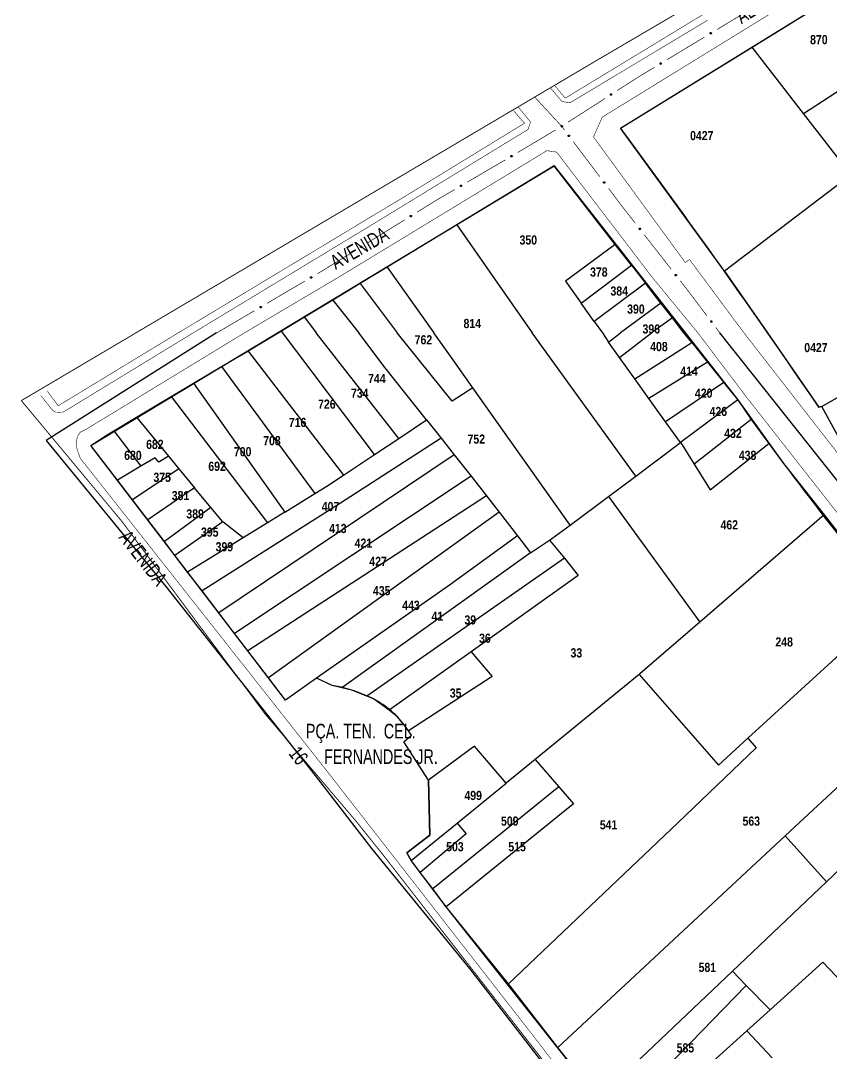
# Model space of a CAD drawing. Extents: x 200120 to 201962, y 4837541 to 4839252.
# Drawn here: x 200120.2 to 200341.8, y 4838548.8 to 4838831.1 of the extents above; entities that cross this region are included whole.
import ezdxf
from ezdxf.enums import TextEntityAlignment as Align

# ---------------------------------------------------------------- set-up
doc = ezdxf.new("R2010")
doc.units = 0
doc.header["$LTSCALE"] = 3
doc.header["$MEASUREMENT"] = 0
for name, color, linetype in [('CD-MALHA-LOTES', 40, 'CONTINUOUS'), ('HD-CANAIS', 7, 'CONTINUOUS'), ('LM-LIM-SETOR-FISCAL', 7, 'CONTINUOUS'), ('RU-QUADRAS', 210, 'CONTINUOUS'), ('RU-TXT-PRACA-JD', 7, 'CONTINUOUS'), ('SV-EIXO-RUA-PAV', 20, 'CONTINUOUS'), ('SV-PONTE-BUEIRO', 7, 'CONTINUOUS'), ('SV-RUA-PAVIM-S-GUIA-C-GUIA', 7, 'CONTINUOUS'), ('SV-TXT-RUA-PAV-S-GUIA-C-GUIA', 7, 'CONTINUOUS'), ('SV-VIAS-EM-CONSTR', 7, 'CONTINUOUS'), ('Th_NmrPort', 1, 'CONTINUOUS')]:
    doc.layers.add(name, color=color, linetype=linetype)
doc.styles.add('3588-11-2D_TXT$0$ARIAL', font='ARIAL.TTF')
doc.styles.add('ARIAL', font='ARIAL.TTF')
doc.styles.get("Standard").update_dxf_attribs({"font": 'swisscbo.ttf'})
doc.linetypes.add('Limite', pattern='A,20,-3,[130,ltypeshp.shx,S=6.35,R=0,X=0,Y=0],-3,20', length=46)

msp = doc.modelspace()

# ---------------------------------------------------------------- linework, layer by layer
at = {"layer": 'CD-MALHA-LOTES'}
for p, q in [((200320.11, 4838823.9), (200343.08, 4838838.1)), ((200284.19, 4838801.78), (200320.11, 4838823.9)), ((200334.22, 4838805.73), (200320.11, 4838823.9)), ((200334.22, 4838805.73), (200356.26, 4838820.15)), ((200347.19, 4838789.02), (200334.22, 4838805.73)), ((200312.56, 4838762.62), (200284.19, 4838801.78)), ((200266.05, 4838791.49), (200239.45, 4838775.33)), ((200282.74, 4838769.98), (200266.05, 4838791.49)), ((200347.19, 4838789.02), (200312.56, 4838762.62)), ((200239.45, 4838775.33), (200220.38, 4838763.74)), ((200239.45, 4838775.33), (200259.98, 4838745.75)), ((200282.74, 4838769.98), (200269.11, 4838759.93)), ((200287.17, 4838764.28), (200282.74, 4838769.98)), ((200220.38, 4838763.74), (200213, 4838759.26)), ((200220.38, 4838763.74), (200233.15, 4838745.75)), ((200273.42, 4838753.88), (200287.17, 4838764.28)), ((200287.17, 4838764.28), (200290.96, 4838759.4)), ((200312.56, 4838762.62), (200324.33, 4838745.75)), ((200213, 4838759.26), (200205.57, 4838754.74)), ((200213, 4838759.26), (200223.16, 4838745.75)), ((200269.11, 4838759.93), (200273.42, 4838753.88)), ((200290.96, 4838759.4), (200277, 4838748.85)), ((200295.23, 4838753.89), (200290.96, 4838759.4)), ((200205.57, 4838754.74), (200197.84, 4838750.05)), ((200205.57, 4838754.74), (200212.69, 4838745.75)), ((200277, 4838748.85), (200273.42, 4838753.88)), ((200295.23, 4838753.89), (200284.17, 4838745.75)), ((200298.33, 4838749.89), (200295.23, 4838753.89)), ((200197.84, 4838750.05), (200191.55, 4838746.23)), ((200197.84, 4838750.05), (200200.94, 4838745.76)), ((200277, 4838748.85), (200279.21, 4838745.75)), ((200298.33, 4838749.89), (200292.64, 4838745.75)), ((200301.21, 4838746.19), (200298.33, 4838749.89))]:
    msp.add_line(p, q, dxfattribs=at)
at = {"layer": 'CD-MALHA-LOTES', "linetype": 'Continuous'}
for p, q in [((200191.55, 4838746.23), (200182.36, 4838740.82)), ((200216.91, 4838712.49), (200191.55, 4838746.23)), ((200223.57, 4838716.92), (200200.94, 4838745.76)), ((200219.83, 4838736.25), (200212.69, 4838745.75)), ((200238.19, 4838727.09), (200223.16, 4838745.75)), ((200237.67, 4838739.42), (200233.15, 4838745.75)), ((200288.34, 4838706.64), (200259.98, 4838745.75)), ((200279.21, 4838745.75), (200280.88, 4838743.24)), ((200280.88, 4838743.24), (200284.17, 4838745.75)), ((200283.86, 4838739.09), (200292.64, 4838745.75)), ((200303.64, 4838743.14), (200301.21, 4838746.19)), ((200324.33, 4838745.75), (200338.34, 4838725.48)), ((200283.86, 4838739.09), (200280.88, 4838743.24)), ((200288.09, 4838733.2), (200303.64, 4838743.14)), ((200303.64, 4838743.14), (200307.95, 4838737.75)), ((200339.15, 4838725.64), (200369.33, 4838743.05)), ((200175.12, 4838736.6), (200182.36, 4838740.82)), ((200182.36, 4838740.82), (200208.47, 4838706.88)), ((200243.82, 4838730.74), (200237.67, 4838739.42)), ((200288.09, 4838733.2), (200283.86, 4838739.09)), ((200307.95, 4838737.75), (200291.95, 4838727.82)), ((200307.95, 4838737.75), (200312.38, 4838732.21)), ((200167.47, 4838732.02), (200175.12, 4838736.6)), ((200175.12, 4838736.6), (200200.66, 4838701.84)), ((200231.15, 4838721.96), (200219.83, 4838736.25)), ((200161.36, 4838728.37), (200167.47, 4838732.02)), ((200167.47, 4838732.02), (200192.39, 4838696.75)), ((200291.95, 4838727.82), (200288.09, 4838733.2)), ((200312.38, 4838732.21), (200296.5, 4838721.46)), ((200312.38, 4838732.21), (200312.87, 4838731.6)), ((200312.87, 4838731.6), (200316.24, 4838727.45)), ((200151.89, 4838722.71), (200161.36, 4838728.37)), ((200161.36, 4838728.37), (200187.71, 4838693.87)), ((200243.82, 4838730.74), (200238.19, 4838727.09)), ((200270.39, 4838693.25), (200243.82, 4838730.74)), ((200296.5, 4838721.46), (200291.95, 4838727.82)), ((200316.24, 4838727.45), (200300.58, 4838715.77)), ((200316.24, 4838727.45), (200319.88, 4838722.09)), ((200338.34, 4838725.48), (200339.15, 4838725.64)), ((200342.92, 4838718.85), (200339.15, 4838725.64)), ((200145.72, 4838719.02), (200151.89, 4838722.71)), ((200151.89, 4838722.71), (200160.67, 4838712.03)), ((200223.57, 4838716.92), (200231.15, 4838721.96)), ((200231.15, 4838721.96), (200235.11, 4838716.96)), ((200300.58, 4838715.77), (200296.5, 4838721.46)), ((200319.88, 4838722.09), (200304.3, 4838709.9)), ((200319.88, 4838722.09), (200324.72, 4838715.51)), ((200139.43, 4838715), (200143.84, 4838717.89)), ((200143.84, 4838717.89), (200145.72, 4838719.02)), ((200145.72, 4838719.02), (200153.08, 4838709.31)), ((200235.11, 4838716.96), (200207.63, 4838699.26)), ((200216.91, 4838712.49), (200223.57, 4838716.92)), ((200235.11, 4838716.96), (200238.66, 4838712.48)), ((200146.68, 4838705.5), (200139.43, 4838715)), ((200288.34, 4838706.64), (200300.58, 4838715.77)), ((200300.58, 4838715.77), (200301.02, 4838715.16)), ((200301.02, 4838715.16), (200304.3, 4838709.9)), ((200308.69, 4838702.87), (200324.72, 4838715.51)), ((200324.72, 4838715.51), (200328.73, 4838710.07)), ((200157.01, 4838711.66), (200153.08, 4838709.31)), ((200158.01, 4838710.42), (200157.01, 4838711.66)), ((200160.67, 4838712.03), (200158.01, 4838710.42)), ((200160.67, 4838712.03), (200163.48, 4838708.62)), ((200238.66, 4838712.48), (200174.36, 4838669.23)), ((200208.47, 4838706.88), (200216.91, 4838712.49)), ((200238.66, 4838712.48), (200243.34, 4838706.57)), ((200153.08, 4838709.31), (200146.68, 4838705.5)), ((200163.48, 4838708.62), (200150.77, 4838700.14)), ((200163.48, 4838708.62), (200167.76, 4838703.41)), ((200304.3, 4838709.9), (200308.69, 4838702.87)), ((200328.73, 4838710.07), (200339.85, 4838695.99)), ((200243.34, 4838706.57), (200178.64, 4838663.63)), ((200203.9, 4838703.84), (200208.47, 4838706.88)), ((200243.34, 4838706.57), (200247.55, 4838701.26)), ((200280.87, 4838701.07), (200288.34, 4838706.64)), ((200150.77, 4838700.14), (200146.68, 4838705.5)), ((200167.76, 4838703.41), (200154.94, 4838694.68)), ((200172.21, 4838698.02), (200167.76, 4838703.41)), ((200200.66, 4838701.84), (200203.9, 4838703.84)), ((200154.94, 4838694.68), (200150.77, 4838700.14)), ((200247.55, 4838701.26), (200182.27, 4838658.88)), ((200192.39, 4838696.75), (200200.66, 4838701.84)), ((200247.55, 4838701.26), (200251.02, 4838696.75)), ((200270.39, 4838693.25), (200280.87, 4838701.07)), ((200280.87, 4838701.07), (200305.83, 4838666.67)), ((200172.21, 4838698.02), (200159.49, 4838688.71)), ((200207.63, 4838699.26), (200169.8, 4838675.21)), ((200175.43, 4838694.1), (200172.21, 4838698.02)), ((200159.49, 4838688.71), (200154.94, 4838694.68)), ((200192.39, 4838696.75), (200187.71, 4838693.87)), ((200251.02, 4838696.75), (200187.96, 4838651.43)), ((200251.02, 4838696.75), (200256.01, 4838690.27)), ((200339.85, 4838695.99), (200305.83, 4838666.67)), ((200339.85, 4838695.99), (200358.84, 4838671.43)), ((200175.43, 4838694.1), (200162.4, 4838684.91)), ((200181.04, 4838689.76), (200175.43, 4838694.1)), ((200187.71, 4838693.87), (200181.04, 4838689.76)), ((200265.38, 4838689.52), (200270.39, 4838693.25)), ((200162.4, 4838684.91), (200159.49, 4838688.71)), ((200181.04, 4838689.76), (200165.84, 4838680.4)), ((200256.01, 4838690.27), (200237.45, 4838676.79)), ((200256.01, 4838690.27), (200259.55, 4838685.66)), ((200259.55, 4838685.66), (200264.8, 4838689.13)), ((200264.8, 4838689.13), (200265.38, 4838689.52)), ((200264.8, 4838689.13), (200268.83, 4838684.16)), ((200165.84, 4838680.4), (200162.4, 4838684.91)), ((200259.55, 4838685.66), (200208.01, 4838648.73)), ((200268.83, 4838684.16), (200214.84, 4838646.44)), ((200268.83, 4838684.16), (200272.63, 4838679.48)), ((200169.8, 4838675.21), (200165.84, 4838680.4)), ((200272.63, 4838679.48), (200243.32, 4838658.57)), ((200174.36, 4838669.23), (200169.8, 4838675.21)), ((200237.45, 4838676.79), (200201.08, 4838651.35)), ((200178.64, 4838663.63), (200174.36, 4838669.23)), ((200318.95, 4838634.94), (200358.84, 4838671.43)), ((200305.83, 4838666.67), (200289.47, 4838652.57)), ((200182.27, 4838658.88), (200178.64, 4838663.63)), ((200187.96, 4838651.43), (200182.27, 4838658.88)), ((200243.32, 4838658.57), (200220.94, 4838642.59)), ((200243.32, 4838658.57), (200249.09, 4838651.79)), ((200289.28, 4838652.41), (200260.82, 4838629.15)), ((200289.47, 4838652.57), (200289.28, 4838652.41)), ((200289.28, 4838652.41), (200310.92, 4838627.59)), ((200192.56, 4838645.39), (200187.96, 4838651.43)), ((200201.08, 4838651.35), (200192.56, 4838645.39)), ((200205.32, 4838649.34), (200201.08, 4838651.35)), ((200208.01, 4838648.73), (200205.32, 4838649.34)), ((200249.09, 4838651.79), (200226.19, 4838636.97)), ((200375.21, 4838651.18), (200329.16, 4838608.25)), ((200210.76, 4838648.1), (200208.01, 4838648.73)), ((200214.84, 4838646.44), (200210.76, 4838648.1)), ((200216.66, 4838645.7), (200214.84, 4838646.44)), ((200220.94, 4838642.59), (200216.66, 4838645.7)), ((200223.27, 4838640.69), (200220.94, 4838642.59)), ((200225.55, 4838637.88), (200223.27, 4838640.69)), ((200226.19, 4838636.97), (200225.55, 4838637.88)), ((200224.99, 4838633.95), (200227.06, 4838635.79)), ((200227.06, 4838635.79), (200226.19, 4838636.97)), ((200231.71, 4838623.49), (200224.99, 4838633.95)), ((200244.28, 4838632.76), (200231.71, 4838623.49)), ((200252.91, 4838622.68), (200244.28, 4838632.76)), ((200321.2, 4838632.36), (200299.81, 4838611.78)), ((200310.92, 4838627.59), (200318.95, 4838634.94)), ((200318.95, 4838634.94), (200321.2, 4838632.36)), ((200260.82, 4838629.15), (200252.91, 4838622.68)), ((200260.82, 4838629.15), (200267.32, 4838621.63)), ((200231.71, 4838623.49), (200232.03, 4838608.46)), ((200267.32, 4838621.63), (200232.85, 4838593.77)), ((200239.56, 4838611.77), (200252.91, 4838622.68)), ((200267.32, 4838621.63), (200271.3, 4838617.03)), ((200271.3, 4838617.03), (200236.53, 4838588.89)), ((200226.99, 4838601.53), (200239.56, 4838611.77)), ((200239.56, 4838611.77), (200241.98, 4838608.82)), ((200299.81, 4838611.78), (200276, 4838589.16)), ((200340.42, 4838595.71), (200357.31, 4838611.77)), ((200232.03, 4838608.46), (200225.81, 4838603.62)), ((200241.98, 4838608.82), (200229.44, 4838598.28)), ((200329.16, 4838608.25), (200267.05, 4838550.35)), ((200329.16, 4838608.25), (200340.42, 4838595.71)), ((200225.81, 4838603.62), (200226.99, 4838601.53)), ((200229.44, 4838598.28), (200226.99, 4838601.53)), ((200232.85, 4838593.77), (200229.44, 4838598.28)), ((200340.42, 4838595.71), (200314.74, 4838571.3)), ((200236.53, 4838588.89), (200232.85, 4838593.77)), ((200253.52, 4838567.84), (200236.53, 4838588.89)), ((200276, 4838589.16), (200253.52, 4838567.84)), ((200325.06, 4838560.69), (200339.45, 4838573.77)), ((200339.45, 4838573.77), (200354.46, 4838557.91)), ((200314.74, 4838571.3), (200278.13, 4838536.49)), ((200314.74, 4838571.3), (200318.55, 4838567.39)), ((200267.05, 4838550.35), (200253.52, 4838567.84)), ((200318.55, 4838567.39), (200286.97, 4838534.94)), ((200318.55, 4838567.39), (200325.06, 4838560.69)), ((200325.06, 4838560.69), (200318.71, 4838554.97)), ((200318.71, 4838554.97), (200286.51, 4838525.97)), ((200318.71, 4838554.97), (200325.57, 4838547.55)), ((200278.13, 4838536.49), (200267.05, 4838550.35))]:
    msp.add_line(p, q, dxfattribs=at)
at = {"layer": 'HD-CANAIS', "const_width": 0.15}
for points in [[(200269.06, 4838809.95), (200347.25, 4838857.44)], [(200251.55, 4838799.2), (200257.92, 4838803.1)], [(200226.38, 4838783.78), (200251.55, 4838799.2)], [(200226.38, 4838783.78), (200163.24, 4838745.75)], [(200127.54, 4838729.8), (200130.48, 4838725.85), (200163.24, 4838745.75)]]:
    msp.add_lwpolyline(points, dxfattribs=at)
at = {"layer": 'LM-LIM-SETOR-FISCAL', "linetype": 'Limite', "ltscale": 0.1, "const_width": 0.25}
msp.add_lwpolyline([(200677.48, 4838475.78), (200616.89, 4838415.61), (200567.59, 4838366.46), (200538.85, 4838339.64), (200474.68, 4838277.46), (200451.89, 4838306.44), (200424.81, 4838341.19), (200339.74, 4838450.68), (200280.38, 4838524.43), (200272.71, 4838534.36), (200219, 4838603.41), (200211.93, 4838612.21), (200187.04, 4838641.56), (200147.9, 4838694.22), (200120.41, 4838727.26), (200277.75, 4838820.33), (200391.56, 4838887.08)], dxfattribs=at)
at = {"layer": 'RU-QUADRAS', "color": 6, "linetype": 'Continuous'}
msp.add_lwpolyline([(200284.19, 4838801.78), (200392.98, 4838868.94, -0.011025), (200443.21, 4838820.44), (200453.47, 4838811.96), (200476.92, 4838790.21), (200437.86, 4838748.76), (200427.27, 4838738.46), (200396.36, 4838704.9), (200372.99, 4838682.08), (200362.76, 4838692.13), (200426.27, 4838761.28), (200424.87, 4838762.68), (200391.76, 4838727.71, -0.025968), (200361.45, 4838698.38), (200347.03, 4838713.99), (200345.96, 4838713.39), (200339.15, 4838725.64), (200338.34, 4838725.48, 0.010091)], format="xyb", close=True, dxfattribs=at)
msp.add_lwpolyline([(200327.59, 4838473.73), (200236.53, 4838588.89), (200226.99, 4838601.53), (200225.81, 4838603.62), (200232.03, 4838608.46), (200231.71, 4838623.49), (200224.99, 4838633.95), (200227.06, 4838635.79), (200225.55, 4838637.88, 0.120876), (200216.66, 4838645.7, 0.081291), (200205.32, 4838649.34), (200201.08, 4838651.35), (200192.56, 4838645.39), (200139.43, 4838715), (200266.05, 4838791.49), (200316.24, 4838727.45), (200328.73, 4838710.07, 0.010729), (200375.21, 4838651.18), (200420.4, 4838592.96), (200426.87, 4838583.31, -0.013553), (200483.26, 4838512.21, -0.005028)], format="xyb", dxfattribs=at)
at = {"layer": 'SV-EIXO-RUA-PAV', "const_width": 0.18}
for points in [[(200310.54, 4838828.72), (200320.81, 4838834.93)], [(200296.85, 4838820.45), (200307.12, 4838826.65)], [(200288.61, 4838815.46), (200293.43, 4838818.38)], [(200283.25, 4838812.02), (200288.3, 4838815.26)], [(200288.3, 4838815.26), (200288.61, 4838815.46)], [(200260.8, 4838810.15), (200267.59, 4838802.81)], [(200269.8, 4838803.37), (200279.89, 4838809.85)], [(200267.59, 4838802.81), (200268.09, 4838802.27)], [(200268.09, 4838802.27), (200268.85, 4838801.26)], [(200256.1, 4838795.1), (200266.4, 4838801.26)], [(200271.26, 4838798.06), (200278.49, 4838788.48)], [(200242.3, 4838787), (200252.65, 4838793.07)], [(200233.88, 4838782.07), (200238.85, 4838784.98)], [(200280.9, 4838785.29), (200284.51, 4838780.5)], [(200228.57, 4838778.78), (200233.67, 4838781.94)], [(200233.67, 4838781.94), (200233.88, 4838782.07)], [(200284.51, 4838780.5), (200284.77, 4838780.16)], [(200284.77, 4838780.16), (200288.2, 4838775.77)], [(200214.97, 4838770.36), (200225.17, 4838776.68)], [(200290.66, 4838772.61), (200298.05, 4838763.16)], [(200202.41, 4838762.59), (200211.57, 4838768.26)], [(200201.35, 4838761.97), (200202.21, 4838762.47)], [(200202.21, 4838762.47), (200202.41, 4838762.59)], [(200187.55, 4838753.86), (200197.9, 4838759.94)], [(200300.51, 4838760.01), (200301.74, 4838758.43)], [(200301.74, 4838758.43), (200302.21, 4838757.83)], [(200302.21, 4838757.83), (200307.78, 4838750.46)], [(200173.76, 4838745.75), (200184.11, 4838751.83)], [(200310.19, 4838747.27), (200310.8, 4838746.47)], [(200310.8, 4838746.47), (200311.34, 4838745.75)]]:
    msp.add_lwpolyline(points, dxfattribs=at)
at = {"layer": 'SV-EIXO-RUA-PAV'}
for points in [[(200308.65, 4838827.71), (200308.66, 4838827.76), (200308.68, 4838827.8), (200308.71, 4838827.82), (200308.74, 4838827.84), (200308.77, 4838827.86), (200308.8, 4838827.87), (200308.85, 4838827.87), (200308.89, 4838827.86), (200308.93, 4838827.83), (200308.96, 4838827.81), (200308.98, 4838827.78), (200309, 4838827.75), (200309, 4838827.71), (200309.01, 4838827.67), (200308.99, 4838827.62), (200308.97, 4838827.59), (200308.95, 4838827.56), (200308.92, 4838827.54), (200308.89, 4838827.52), (200308.85, 4838827.52), (200308.81, 4838827.52), (200308.76, 4838827.53), (200308.73, 4838827.55), (200308.7, 4838827.57), (200308.68, 4838827.6), (200308.66, 4838827.63), (200308.65, 4838827.67), (200308.65, 4838827.71)], [(200294.96, 4838819.43), (200294.97, 4838819.48), (200294.99, 4838819.52), (200295.02, 4838819.54), (200295.05, 4838819.56), (200295.08, 4838819.58), (200295.11, 4838819.59), (200295.15, 4838819.59), (200295.2, 4838819.58), (200295.24, 4838819.56), (200295.27, 4838819.53), (200295.29, 4838819.5), (200295.31, 4838819.47), (200295.31, 4838819.44), (200295.31, 4838819.39), (200295.3, 4838819.35), (200295.28, 4838819.31), (200295.26, 4838819.28), (200295.23, 4838819.26), (200295.2, 4838819.24), (200295.16, 4838819.24), (200295.12, 4838819.24), (200295.07, 4838819.25), (200295.03, 4838819.27), (200295.01, 4838819.29), (200294.99, 4838819.32), (200294.97, 4838819.35), (200294.96, 4838819.39), (200294.96, 4838819.43)], [(200281.39, 4838810.95), (200281.4, 4838811), (200281.42, 4838811.04), (200281.44, 4838811.07), (200281.47, 4838811.09), (200281.5, 4838811.1), (200281.54, 4838811.11), (200281.58, 4838811.11), (200281.63, 4838811.11), (200281.67, 4838811.08), (200281.7, 4838811.06), (200281.72, 4838811.03), (200281.73, 4838811), (200281.74, 4838810.97), (200281.74, 4838810.92), (200281.73, 4838810.88), (200281.72, 4838810.84), (200281.69, 4838810.81), (200281.66, 4838810.79), (200281.63, 4838810.77), (200281.6, 4838810.76), (200281.55, 4838810.76), (200281.51, 4838810.77), (200281.47, 4838810.79), (200281.44, 4838810.81), (200281.42, 4838810.84), (200281.4, 4838810.87), (200281.39, 4838810.91), (200281.39, 4838810.95)], [(200267.93, 4838802.3), (200267.94, 4838802.35), (200267.96, 4838802.39), (200267.98, 4838802.42), (200268.01, 4838802.43), (200268.04, 4838802.45), (200268.08, 4838802.46), (200268.12, 4838802.46), (200268.17, 4838802.45), (200268.21, 4838802.43), (200268.24, 4838802.41), (200268.26, 4838802.38), (200268.27, 4838802.35), (200268.28, 4838802.31), (200268.29, 4838802.27), (200268.27, 4838802.22), (200268.26, 4838802.19), (200268.23, 4838802.16), (200268.2, 4838802.14), (200268.17, 4838802.12), (200268.14, 4838802.11), (200268.09, 4838802.11), (200268.05, 4838802.12), (200268.01, 4838802.14), (200267.98, 4838802.16), (200267.96, 4838802.19), (200267.94, 4838802.22), (200267.93, 4838802.26), (200267.93, 4838802.3)], [(200270.06, 4838799.84), (200270.11, 4838799.83), (200270.15, 4838799.82), (200270.18, 4838799.8), (200270.2, 4838799.77), (200270.22, 4838799.74), (200270.23, 4838799.71), (200270.24, 4838799.67), (200270.23, 4838799.62), (200270.21, 4838799.58), (200270.19, 4838799.55), (200270.17, 4838799.52), (200270.14, 4838799.5), (200270.1, 4838799.49), (200270.06, 4838799.49), (200270.01, 4838799.49), (200269.97, 4838799.51), (200269.94, 4838799.53), (200269.92, 4838799.56), (200269.9, 4838799.59), (200269.89, 4838799.62), (200269.88, 4838799.66), (200269.89, 4838799.71), (200269.91, 4838799.75), (200269.93, 4838799.78), (200269.95, 4838799.8), (200269.98, 4838799.82), (200270.02, 4838799.84), (200270.06, 4838799.84)], [(200254.19, 4838794.11), (200254.21, 4838794.16), (200254.23, 4838794.19), (200254.25, 4838794.22), (200254.28, 4838794.24), (200254.31, 4838794.25), (200254.35, 4838794.26), (200254.39, 4838794.26), (200254.44, 4838794.25), (200254.47, 4838794.23), (200254.5, 4838794.21), (200254.52, 4838794.18), (200254.54, 4838794.15), (200254.55, 4838794.11), (200254.55, 4838794.07), (200254.53, 4838794.02), (200254.51, 4838793.98), (200254.49, 4838793.96), (200254.46, 4838793.93), (200254.43, 4838793.92), (200254.39, 4838793.91), (200254.35, 4838793.91), (200254.3, 4838793.92), (200254.26, 4838793.94), (200254.24, 4838793.97), (200254.22, 4838794), (200254.2, 4838794.03), (200254.19, 4838794.06), (200254.19, 4838794.11)], [(200240.39, 4838786.02), (200240.4, 4838786.06), (200240.42, 4838786.1), (200240.45, 4838786.13), (200240.48, 4838786.15), (200240.51, 4838786.16), (200240.54, 4838786.17), (200240.59, 4838786.17), (200240.63, 4838786.16), (200240.67, 4838786.14), (200240.7, 4838786.11), (200240.72, 4838786.08), (200240.73, 4838786.05), (200240.74, 4838786.02), (200240.74, 4838785.97), (200240.73, 4838785.93), (200240.71, 4838785.89), (200240.68, 4838785.86), (200240.66, 4838785.84), (200240.62, 4838785.83), (200240.59, 4838785.82), (200240.55, 4838785.82), (200240.5, 4838785.83), (200240.46, 4838785.85), (200240.44, 4838785.88), (200240.42, 4838785.91), (200240.4, 4838785.94), (200240.39, 4838785.97), (200240.39, 4838786.02)], [(200279.7, 4838787.07), (200279.75, 4838787.06), (200279.79, 4838787.05), (200279.82, 4838787.02), (200279.84, 4838787), (200279.86, 4838786.97), (200279.87, 4838786.93), (200279.87, 4838786.89), (200279.87, 4838786.84), (200279.85, 4838786.8), (200279.83, 4838786.77), (200279.8, 4838786.75), (200279.77, 4838786.73), (200279.74, 4838786.72), (200279.7, 4838786.71), (200279.65, 4838786.72), (200279.61, 4838786.74), (200279.58, 4838786.76), (200279.55, 4838786.79), (200279.54, 4838786.82), (200279.52, 4838786.85), (200279.52, 4838786.89), (200279.53, 4838786.94), (200279.54, 4838786.98), (200279.56, 4838787.01), (200279.59, 4838787.03), (200279.62, 4838787.05), (200279.65, 4838787.06), (200279.7, 4838787.07)], [(200226.69, 4838777.75), (200226.7, 4838777.8), (200226.72, 4838777.84), (200226.74, 4838777.86), (200226.77, 4838777.88), (200226.8, 4838777.9), (200226.84, 4838777.91), (200226.88, 4838777.91), (200226.93, 4838777.9), (200226.97, 4838777.88), (200227, 4838777.85), (200227.02, 4838777.83), (200227.03, 4838777.79), (200227.04, 4838777.76), (200227.04, 4838777.72), (200227.03, 4838777.67), (200227.01, 4838777.63), (200226.99, 4838777.6), (200226.96, 4838777.58), (200226.93, 4838777.57), (200226.89, 4838777.56), (200226.85, 4838777.56), (200226.8, 4838777.57), (200226.76, 4838777.59), (200226.74, 4838777.61), (200226.72, 4838777.64), (200226.7, 4838777.67), (200226.69, 4838777.71), (200226.69, 4838777.75)], [(200289.43, 4838774.37), (200289.48, 4838774.37), (200289.52, 4838774.35), (200289.55, 4838774.33), (200289.57, 4838774.3), (200289.59, 4838774.27), (200289.6, 4838774.24), (200289.61, 4838774.2), (200289.61, 4838774.15), (200289.59, 4838774.11), (200289.57, 4838774.08), (200289.54, 4838774.05), (200289.51, 4838774.04), (200289.48, 4838774.02), (200289.44, 4838774.02), (200289.39, 4838774.02), (200289.35, 4838774.04), (200289.32, 4838774.06), (200289.29, 4838774.09), (200289.27, 4838774.12), (200289.26, 4838774.15), (200289.26, 4838774.19), (200289.26, 4838774.24), (200289.28, 4838774.28), (200289.3, 4838774.31), (200289.32, 4838774.33), (200289.35, 4838774.35), (200289.39, 4838774.37), (200289.43, 4838774.37)], [(200213.09, 4838769.33), (200213.1, 4838769.38), (200213.12, 4838769.41), (200213.14, 4838769.44), (200213.17, 4838769.46), (200213.2, 4838769.48), (200213.24, 4838769.49), (200213.28, 4838769.49), (200213.32, 4838769.48), (200213.36, 4838769.46), (200213.39, 4838769.43), (200213.41, 4838769.4), (200213.43, 4838769.37), (200213.44, 4838769.34), (200213.44, 4838769.29), (200213.43, 4838769.25), (200213.41, 4838769.21), (200213.38, 4838769.18), (200213.35, 4838769.16), (200213.32, 4838769.14), (200213.29, 4838769.14), (200213.24, 4838769.13), (200213.2, 4838769.15), (200213.16, 4838769.17), (200213.13, 4838769.19), (200213.11, 4838769.22), (200213.1, 4838769.25), (200213.09, 4838769.28), (200213.09, 4838769.33)], [(200199.44, 4838760.97), (200199.46, 4838761.02), (200199.47, 4838761.06), (200199.5, 4838761.09), (200199.53, 4838761.11), (200199.56, 4838761.12), (200199.6, 4838761.13), (200199.64, 4838761.13), (200199.69, 4838761.12), (200199.72, 4838761.1), (200199.75, 4838761.07), (200199.77, 4838761.04), (200199.79, 4838761.01), (200199.79, 4838760.97), (200199.79, 4838760.93), (200199.78, 4838760.89), (200199.76, 4838760.85), (200199.74, 4838760.82), (200199.71, 4838760.8), (200199.68, 4838760.79), (200199.64, 4838760.78), (200199.6, 4838760.78), (200199.55, 4838760.79), (200199.51, 4838760.81), (200199.49, 4838760.83), (200199.47, 4838760.86), (200199.45, 4838760.9), (200199.44, 4838760.93), (200199.44, 4838760.97)], [(200299.28, 4838761.76), (200299.33, 4838761.76), (200299.37, 4838761.74), (200299.4, 4838761.72), (200299.42, 4838761.69), (200299.44, 4838761.66), (200299.45, 4838761.63), (200299.46, 4838761.59), (200299.45, 4838761.54), (200299.44, 4838761.5), (200299.42, 4838761.47), (200299.39, 4838761.45), (200299.36, 4838761.43), (200299.33, 4838761.41), (200299.28, 4838761.41), (200299.23, 4838761.41), (200299.2, 4838761.43), (200299.17, 4838761.45), (200299.14, 4838761.48), (200299.12, 4838761.51), (200299.11, 4838761.54), (200299.1, 4838761.58), (200299.11, 4838761.63), (200299.12, 4838761.67), (200299.15, 4838761.7), (200299.17, 4838761.72), (200299.2, 4838761.74), (200299.24, 4838761.76), (200299.28, 4838761.76)], [(200185.65, 4838752.87), (200185.66, 4838752.91), (200185.68, 4838752.95), (200185.71, 4838752.98), (200185.74, 4838753), (200185.77, 4838753.01), (200185.8, 4838753.02), (200185.84, 4838753.02), (200185.89, 4838753.01), (200185.93, 4838752.99), (200185.96, 4838752.96), (200185.98, 4838752.94), (200185.99, 4838752.9), (200186, 4838752.87), (200186, 4838752.83), (200185.99, 4838752.78), (200185.97, 4838752.74), (200185.94, 4838752.71), (200185.91, 4838752.69), (200185.88, 4838752.68), (200185.85, 4838752.67), (200185.8, 4838752.67), (200185.76, 4838752.68), (200185.72, 4838752.7), (200185.69, 4838752.73), (200185.67, 4838752.76), (200185.66, 4838752.79), (200185.65, 4838752.82), (200185.65, 4838752.87)], [(200308.99, 4838749.04), (200309.04, 4838749.04), (200309.08, 4838749.02), (200309.11, 4838749), (200309.13, 4838748.97), (200309.15, 4838748.94), (200309.16, 4838748.91), (200309.17, 4838748.87), (200309.16, 4838748.82), (200309.14, 4838748.78), (200309.12, 4838748.75), (200309.09, 4838748.72), (200309.07, 4838748.71), (200309.03, 4838748.7), (200308.99, 4838748.69), (200308.94, 4838748.7), (200308.9, 4838748.71), (200308.87, 4838748.73), (200308.85, 4838748.76), (200308.83, 4838748.79), (200308.82, 4838748.83), (200308.81, 4838748.87), (200308.82, 4838748.92), (200308.83, 4838748.96), (200308.86, 4838748.98), (200308.88, 4838749.01), (200308.91, 4838749.03), (200308.95, 4838749.04), (200308.99, 4838749.04)]]:
    msp.add_lwpolyline(points, close=True, dxfattribs=at)
for points in [[(200308.65, 4838827.71), (200308.85, 4838827.87)], [(200308.65, 4838827.67), (200308.89, 4838827.86)], [(200308.65, 4838827.69), (200308.87, 4838827.86)], [(200308.66, 4838827.76), (200308.8, 4838827.87)], [(200308.66, 4838827.74), (200308.82, 4838827.86)], [(200308.66, 4838827.65), (200308.91, 4838827.84)], [(200308.66, 4838827.63), (200308.93, 4838827.83)], [(200308.67, 4838827.62), (200308.94, 4838827.82)], [(200308.68, 4838827.8), (200308.77, 4838827.86)], [(200308.68, 4838827.78), (200308.78, 4838827.86)], [(200308.68, 4838827.6), (200308.96, 4838827.81)], [(200308.69, 4838827.59), (200308.97, 4838827.79)], [(200308.7, 4838827.57), (200308.98, 4838827.78)], [(200308.72, 4838827.56), (200308.99, 4838827.77)], [(200308.73, 4838827.55), (200309, 4838827.75)], [(200308.75, 4838827.54), (200309, 4838827.73)], [(200308.76, 4838827.53), (200309, 4838827.71)], [(200308.79, 4838827.52), (200309, 4838827.69)], [(200308.81, 4838827.52), (200309.01, 4838827.67)], [(200308.84, 4838827.52), (200308.99, 4838827.64)], [(200308.85, 4838827.52), (200308.99, 4838827.62)], [(200308.87, 4838827.52), (200308.98, 4838827.6)], [(200308.89, 4838827.52), (200308.97, 4838827.59)], [(200294.96, 4838819.43), (200295.15, 4838819.59)], [(200294.96, 4838819.39), (200295.2, 4838819.58)], [(200294.96, 4838819.41), (200295.18, 4838819.58)], [(200294.97, 4838819.48), (200295.11, 4838819.59)], [(200294.97, 4838819.46), (200295.13, 4838819.58)], [(200294.97, 4838819.35), (200295.24, 4838819.56)], [(200294.97, 4838819.37), (200295.22, 4838819.56)], [(200294.98, 4838819.5), (200295.09, 4838819.58)], [(200294.98, 4838819.34), (200295.25, 4838819.54)], [(200294.99, 4838819.52), (200295.08, 4838819.58)], [(200294.99, 4838819.32), (200295.27, 4838819.53)], [(200295, 4838819.31), (200295.28, 4838819.51)], [(200295.01, 4838819.29), (200295.29, 4838819.5)], [(200295.02, 4838819.28), (200295.3, 4838819.49)], [(200295.03, 4838819.27), (200295.31, 4838819.47)], [(200295.06, 4838819.26), (200295.31, 4838819.45)], [(200295.07, 4838819.25), (200295.31, 4838819.44)], [(200295.1, 4838819.25), (200295.31, 4838819.41)], [(200295.12, 4838819.24), (200295.31, 4838819.39)], [(200295.14, 4838819.24), (200295.3, 4838819.36)], [(200295.16, 4838819.24), (200295.3, 4838819.35)], [(200295.18, 4838819.24), (200295.29, 4838819.32)], [(200295.2, 4838819.24), (200295.28, 4838819.31)], [(200281.39, 4838810.95), (200281.58, 4838811.11)], [(200281.39, 4838810.91), (200281.63, 4838811.11)], [(200281.39, 4838810.93), (200281.6, 4838811.11)], [(200281.4, 4838811), (200281.54, 4838811.11)], [(200281.4, 4838810.98), (200281.55, 4838811.11)], [(200281.4, 4838810.89), (200281.64, 4838811.09)], [(200281.4, 4838810.87), (200281.67, 4838811.08)], [(200281.41, 4838811.02), (200281.51, 4838811.1)], [(200281.41, 4838810.86), (200281.68, 4838811.07)], [(200281.42, 4838811.04), (200281.5, 4838811.1)], [(200281.42, 4838810.84), (200281.7, 4838811.06)], [(200281.43, 4838810.83), (200281.71, 4838811.04)], [(200281.44, 4838810.81), (200281.72, 4838811.03)], [(200281.46, 4838810.8), (200281.72, 4838811.02)], [(200281.47, 4838810.79), (200281.73, 4838811)], [(200281.49, 4838810.78), (200281.73, 4838810.98)], [(200281.51, 4838810.77), (200281.74, 4838810.97)], [(200281.53, 4838810.77), (200281.74, 4838810.94)], [(200281.55, 4838810.76), (200281.74, 4838810.92)], [(200281.58, 4838810.77), (200281.73, 4838810.9)], [(200281.6, 4838810.76), (200281.73, 4838810.88)], [(200281.62, 4838810.77), (200281.72, 4838810.85)], [(200281.63, 4838810.77), (200281.72, 4838810.84)], [(200267.93, 4838802.3), (200268.12, 4838802.46)], [(200267.93, 4838802.26), (200268.17, 4838802.45)], [(200267.93, 4838802.28), (200268.14, 4838802.45)], [(200267.94, 4838802.35), (200268.08, 4838802.46)], [(200267.94, 4838802.33), (200268.09, 4838802.46)], [(200267.94, 4838802.24), (200268.18, 4838802.44)], [(200267.94, 4838802.22), (200268.21, 4838802.43)], [(200267.95, 4838802.37), (200268.05, 4838802.45)], [(200267.96, 4838802.39), (200268.04, 4838802.45)], [(200267.96, 4838802.21), (200268.22, 4838802.42)], [(200267.96, 4838802.19), (200268.24, 4838802.41)], [(200267.97, 4838802.18), (200268.25, 4838802.39)], [(200267.98, 4838802.16), (200268.26, 4838802.38)], [(200268, 4838802.15), (200268.26, 4838802.36)], [(200268.01, 4838802.14), (200268.27, 4838802.35)], [(200268.03, 4838802.13), (200268.28, 4838802.33)], [(200268.05, 4838802.12), (200268.28, 4838802.31)], [(200268.07, 4838802.12), (200268.28, 4838802.29)], [(200268.09, 4838802.11), (200268.29, 4838802.27)], [(200268.12, 4838802.12), (200268.27, 4838802.24)], [(200268.14, 4838802.11), (200268.27, 4838802.22)], [(200268.16, 4838802.12), (200268.26, 4838802.2)], [(200268.17, 4838802.12), (200268.26, 4838802.19)], [(200269.88, 4838799.66), (200270.06, 4838799.49)], [(200269.89, 4838799.71), (200270.1, 4838799.49)], [(200269.89, 4838799.69), (200270.08, 4838799.49)], [(200269.89, 4838799.64), (200270.03, 4838799.5)], [(200269.89, 4838799.62), (200270.01, 4838799.49)], [(200269.9, 4838799.73), (200270.12, 4838799.5)], [(200269.9, 4838799.6), (200269.99, 4838799.51)], [(200269.9, 4838799.59), (200269.97, 4838799.51)], [(200269.91, 4838799.75), (200270.14, 4838799.5)], [(200269.92, 4838799.76), (200270.15, 4838799.51)], [(200269.93, 4838799.78), (200270.17, 4838799.52)], [(200269.94, 4838799.79), (200270.18, 4838799.53)], [(200269.95, 4838799.8), (200270.19, 4838799.55)], [(200269.97, 4838799.81), (200270.2, 4838799.57)], [(200269.98, 4838799.82), (200270.21, 4838799.58)], [(200270, 4838799.83), (200270.22, 4838799.6)], [(200270.02, 4838799.84), (200270.23, 4838799.62)], [(200270.04, 4838799.84), (200270.23, 4838799.64)], [(200270.06, 4838799.84), (200270.24, 4838799.67)], [(200270.09, 4838799.84), (200270.23, 4838799.69)], [(200270.11, 4838799.83), (200270.23, 4838799.71)], [(200270.13, 4838799.83), (200270.22, 4838799.73)], [(200270.15, 4838799.82), (200270.22, 4838799.74)], [(200254.19, 4838794.11), (200254.39, 4838794.26)], [(200254.19, 4838794.06), (200254.44, 4838794.25)], [(200254.19, 4838794.09), (200254.41, 4838794.25)], [(200254.2, 4838794.13), (200254.36, 4838794.26)], [(200254.2, 4838794.05), (200254.45, 4838794.24)], [(200254.2, 4838794.03), (200254.47, 4838794.23)], [(200254.21, 4838794.16), (200254.35, 4838794.26)], [(200254.21, 4838794.02), (200254.48, 4838794.22)], [(200254.22, 4838794.18), (200254.32, 4838794.25)], [(200254.22, 4838794), (200254.5, 4838794.21)], [(200254.23, 4838794.19), (200254.31, 4838794.25)], [(200254.23, 4838793.98), (200254.51, 4838794.19)], [(200254.24, 4838793.97), (200254.52, 4838794.18)], [(200254.25, 4838793.96), (200254.53, 4838794.16)], [(200254.26, 4838793.94), (200254.54, 4838794.15)], [(200254.28, 4838793.93), (200254.54, 4838794.12)], [(200254.3, 4838793.92), (200254.55, 4838794.11)], [(200254.33, 4838793.92), (200254.54, 4838794.09)], [(200254.35, 4838793.91), (200254.55, 4838794.07)], [(200254.37, 4838793.92), (200254.53, 4838794.04)], [(200254.39, 4838793.91), (200254.53, 4838794.02)], [(200254.41, 4838793.92), (200254.52, 4838794)], [(200254.43, 4838793.92), (200254.51, 4838793.98)], [(200240.39, 4838786.02), (200240.59, 4838786.17)], [(200240.39, 4838785.97), (200240.63, 4838786.16)], [(200240.39, 4838785.99), (200240.61, 4838786.16)], [(200240.4, 4838786.06), (200240.54, 4838786.17)], [(200240.4, 4838786.04), (200240.56, 4838786.17)], [(200240.4, 4838785.96), (200240.65, 4838786.15)], [(200240.4, 4838785.94), (200240.67, 4838786.14)], [(200240.41, 4838786.08), (200240.52, 4838786.16)], [(200240.41, 4838785.92), (200240.68, 4838786.12)], [(200240.42, 4838786.1), (200240.51, 4838786.16)], [(200240.42, 4838785.91), (200240.7, 4838786.11)], [(200240.43, 4838785.89), (200240.71, 4838786.1)], [(200240.44, 4838785.88), (200240.72, 4838786.08)], [(200240.45, 4838785.86), (200240.73, 4838786.07)], [(200240.46, 4838785.85), (200240.73, 4838786.05)], [(200240.48, 4838785.84), (200240.74, 4838786.03)], [(200240.5, 4838785.83), (200240.74, 4838786.02)], [(200240.52, 4838785.83), (200240.74, 4838785.99)], [(200240.55, 4838785.82), (200240.74, 4838785.97)], [(200240.57, 4838785.82), (200240.73, 4838785.95)], [(200240.59, 4838785.82), (200240.73, 4838785.93)], [(200240.61, 4838785.83), (200240.71, 4838785.9)], [(200240.62, 4838785.83), (200240.71, 4838785.89)], [(200279.52, 4838786.89), (200279.7, 4838786.71)], [(200279.52, 4838786.85), (200279.65, 4838786.72)], [(200279.53, 4838786.96), (200279.75, 4838786.73)], [(200279.53, 4838786.94), (200279.74, 4838786.72)], [(200279.53, 4838786.91), (200279.71, 4838786.72)], [(200279.53, 4838786.87), (200279.67, 4838786.72)], [(200279.53, 4838786.83), (200279.62, 4838786.73)], [(200279.54, 4838786.98), (200279.77, 4838786.73)], [(200279.54, 4838786.82), (200279.61, 4838786.74)], [(200279.55, 4838786.99), (200279.79, 4838786.74)], [(200279.56, 4838787.01), (200279.8, 4838786.75)], [(200279.58, 4838787.02), (200279.81, 4838786.76)], [(200279.59, 4838787.03), (200279.83, 4838786.77)], [(200279.61, 4838787.04), (200279.84, 4838786.79)], [(200279.62, 4838787.05), (200279.85, 4838786.8)], [(200279.64, 4838787.05), (200279.86, 4838786.83)], [(200279.65, 4838787.06), (200279.87, 4838786.84)], [(200279.67, 4838787.06), (200279.87, 4838786.87)], [(200279.7, 4838787.07), (200279.87, 4838786.89)], [(200279.72, 4838787.06), (200279.87, 4838786.92)], [(200279.75, 4838787.06), (200279.87, 4838786.93)], [(200279.77, 4838787.05), (200279.86, 4838786.96)], [(200279.79, 4838787.05), (200279.86, 4838786.97)], [(200226.69, 4838777.75), (200226.88, 4838777.91)], [(200226.69, 4838777.71), (200226.93, 4838777.9)], [(200226.69, 4838777.73), (200226.9, 4838777.9)], [(200226.7, 4838777.8), (200226.84, 4838777.91)], [(200226.7, 4838777.77), (200226.85, 4838777.9)], [(200226.7, 4838777.69), (200226.94, 4838777.89)], [(200226.7, 4838777.67), (200226.97, 4838777.88)], [(200226.71, 4838777.82), (200226.82, 4838777.9)], [(200226.71, 4838777.66), (200226.98, 4838777.86)], [(200226.72, 4838777.84), (200226.8, 4838777.9)], [(200226.72, 4838777.64), (200227, 4838777.85)], [(200226.73, 4838777.63), (200227.01, 4838777.84)], [(200226.74, 4838777.61), (200227.02, 4838777.83)], [(200226.75, 4838777.6), (200227.02, 4838777.81)], [(200226.76, 4838777.59), (200227.03, 4838777.79)], [(200226.79, 4838777.58), (200227.03, 4838777.77)], [(200226.8, 4838777.57), (200227.04, 4838777.76)], [(200226.83, 4838777.57), (200227.04, 4838777.73)], [(200226.85, 4838777.56), (200227.04, 4838777.72)], [(200226.87, 4838777.56), (200227.03, 4838777.69)], [(200226.89, 4838777.56), (200227.03, 4838777.67)], [(200226.91, 4838777.56), (200227.02, 4838777.65)], [(200226.93, 4838777.57), (200227.01, 4838777.63)], [(200289.26, 4838774.24), (200289.48, 4838774.02)], [(200289.26, 4838774.22), (200289.45, 4838774.02)], [(200289.26, 4838774.19), (200289.44, 4838774.02)], [(200289.26, 4838774.17), (200289.41, 4838774.03)], [(200289.26, 4838774.15), (200289.39, 4838774.02)], [(200289.27, 4838774.26), (200289.49, 4838774.03)], [(200289.27, 4838774.13), (200289.36, 4838774.04)], [(200289.27, 4838774.12), (200289.35, 4838774.04)], [(200289.28, 4838774.28), (200289.51, 4838774.04)], [(200289.29, 4838774.29), (200289.52, 4838774.05)], [(200289.3, 4838774.31), (200289.54, 4838774.05)], [(200289.31, 4838774.32), (200289.55, 4838774.07)], [(200289.32, 4838774.33), (200289.57, 4838774.08)], [(200289.34, 4838774.34), (200289.58, 4838774.1)], [(200289.35, 4838774.35), (200289.59, 4838774.11)], [(200289.37, 4838774.36), (200289.59, 4838774.13)], [(200289.39, 4838774.37), (200289.61, 4838774.15)], [(200289.41, 4838774.37), (200289.6, 4838774.18)], [(200289.43, 4838774.37), (200289.61, 4838774.2)], [(200289.46, 4838774.37), (200289.6, 4838774.23)], [(200289.48, 4838774.37), (200289.6, 4838774.24)], [(200289.5, 4838774.36), (200289.59, 4838774.26)], [(200289.52, 4838774.35), (200289.59, 4838774.27)], [(200213.09, 4838769.33), (200213.28, 4838769.49)], [(200213.09, 4838769.28), (200213.32, 4838769.48)], [(200213.09, 4838769.35), (200213.25, 4838769.48)], [(200213.09, 4838769.31), (200213.3, 4838769.48)], [(200213.09, 4838769.27), (200213.34, 4838769.46)], [(200213.1, 4838769.38), (200213.24, 4838769.49)], [(200213.1, 4838769.25), (200213.36, 4838769.46)], [(200213.11, 4838769.4), (200213.21, 4838769.48)], [(200213.11, 4838769.24), (200213.37, 4838769.44)], [(200213.11, 4838769.22), (200213.39, 4838769.43)], [(200213.12, 4838769.41), (200213.2, 4838769.48)], [(200213.13, 4838769.21), (200213.4, 4838769.42)], [(200213.13, 4838769.19), (200213.41, 4838769.4)], [(200213.15, 4838769.18), (200213.42, 4838769.39)], [(200213.16, 4838769.17), (200213.43, 4838769.37)], [(200213.18, 4838769.16), (200213.43, 4838769.35)], [(200213.2, 4838769.15), (200213.44, 4838769.34)], [(200213.22, 4838769.14), (200213.44, 4838769.31)], [(200213.24, 4838769.13), (200213.44, 4838769.29)], [(200213.27, 4838769.14), (200213.43, 4838769.27)], [(200213.29, 4838769.14), (200213.43, 4838769.25)], [(200213.31, 4838769.14), (200213.41, 4838769.22)], [(200213.32, 4838769.14), (200213.41, 4838769.21)], [(200199.44, 4838760.97), (200199.64, 4838761.13)], [(200199.44, 4838760.93), (200199.69, 4838761.12)], [(200199.44, 4838760.95), (200199.66, 4838761.12)], [(200199.45, 4838761), (200199.61, 4838761.13)], [(200199.45, 4838760.92), (200199.7, 4838761.11)], [(200199.45, 4838760.9), (200199.72, 4838761.1)], [(200199.46, 4838761.02), (200199.6, 4838761.13)], [(200199.46, 4838760.88), (200199.73, 4838761.08)], [(200199.47, 4838761.06), (200199.56, 4838761.12)], [(200199.47, 4838761.04), (200199.57, 4838761.12)], [(200199.47, 4838760.86), (200199.75, 4838761.07)], [(200199.48, 4838760.85), (200199.76, 4838761.05)], [(200199.49, 4838760.83), (200199.77, 4838761.04)], [(200199.5, 4838760.82), (200199.78, 4838761.03)], [(200199.51, 4838760.81), (200199.79, 4838761.01)], [(200199.53, 4838760.8), (200199.79, 4838760.99)], [(200199.55, 4838760.79), (200199.79, 4838760.97)], [(200199.58, 4838760.79), (200199.79, 4838760.95)], [(200199.6, 4838760.78), (200199.79, 4838760.93)], [(200199.62, 4838760.78), (200199.78, 4838760.9)], [(200199.64, 4838760.78), (200199.78, 4838760.89)], [(200199.66, 4838760.78), (200199.77, 4838760.86)], [(200199.68, 4838760.79), (200199.76, 4838760.85)], [(200299.1, 4838761.58), (200299.28, 4838761.41)], [(200299.11, 4838761.63), (200299.33, 4838761.41)], [(200299.11, 4838761.61), (200299.3, 4838761.41)], [(200299.11, 4838761.56), (200299.25, 4838761.42)], [(200299.11, 4838761.54), (200299.23, 4838761.41)], [(200299.12, 4838761.67), (200299.36, 4838761.43)], [(200299.12, 4838761.65), (200299.34, 4838761.42)], [(200299.12, 4838761.52), (200299.21, 4838761.43)], [(200299.12, 4838761.51), (200299.2, 4838761.43)], [(200299.14, 4838761.68), (200299.37, 4838761.44)], [(200299.15, 4838761.7), (200299.39, 4838761.45)], [(200299.16, 4838761.71), (200299.4, 4838761.46)], [(200299.17, 4838761.72), (200299.42, 4838761.47)], [(200299.19, 4838761.73), (200299.42, 4838761.49)], [(200299.2, 4838761.74), (200299.44, 4838761.5)], [(200299.22, 4838761.75), (200299.44, 4838761.52)], [(200299.24, 4838761.76), (200299.45, 4838761.54)], [(200299.26, 4838761.76), (200299.45, 4838761.57)], [(200299.28, 4838761.76), (200299.46, 4838761.59)], [(200299.3, 4838761.76), (200299.45, 4838761.62)], [(200299.33, 4838761.76), (200299.45, 4838761.63)], [(200299.35, 4838761.75), (200299.44, 4838761.65)], [(200299.37, 4838761.74), (200299.44, 4838761.66)], [(200185.65, 4838752.87), (200185.84, 4838753.02)], [(200185.65, 4838752.82), (200185.89, 4838753.01)], [(200185.65, 4838752.84), (200185.87, 4838753.01)], [(200185.66, 4838752.91), (200185.8, 4838753.02)], [(200185.66, 4838752.89), (200185.82, 4838753.02)], [(200185.66, 4838752.81), (200185.91, 4838753)], [(200185.66, 4838752.79), (200185.93, 4838752.99)], [(200185.67, 4838752.94), (200185.78, 4838753.01)], [(200185.67, 4838752.78), (200185.94, 4838752.98)], [(200185.67, 4838752.76), (200185.96, 4838752.96)], [(200185.68, 4838752.95), (200185.77, 4838753.01)], [(200185.69, 4838752.74), (200185.97, 4838752.95)], [(200185.69, 4838752.73), (200185.98, 4838752.94)], [(200185.71, 4838752.72), (200185.98, 4838752.92)], [(200185.72, 4838752.7), (200185.99, 4838752.9)], [(200185.74, 4838752.69), (200185.99, 4838752.88)], [(200185.76, 4838752.68), (200186, 4838752.87)], [(200185.78, 4838752.68), (200186, 4838752.84)], [(200185.8, 4838752.67), (200186, 4838752.83)], [(200185.83, 4838752.67), (200185.99, 4838752.8)], [(200185.85, 4838752.67), (200185.99, 4838752.78)], [(200185.87, 4838752.68), (200185.97, 4838752.75)], [(200185.88, 4838752.68), (200185.97, 4838752.74)], [(200308.81, 4838748.87), (200308.99, 4838748.69)], [(200308.82, 4838748.92), (200309.03, 4838748.7)], [(200308.82, 4838748.89), (200309.01, 4838748.69)], [(200308.82, 4838748.84), (200308.96, 4838748.7)], [(200308.82, 4838748.83), (200308.94, 4838748.7)], [(200308.83, 4838748.96), (200309.07, 4838748.71)], [(200308.83, 4838748.93), (200309.04, 4838748.7)], [(200308.83, 4838748.81), (200308.92, 4838748.71)], [(200308.83, 4838748.79), (200308.9, 4838748.71)], [(200308.85, 4838748.97), (200309.08, 4838748.72)], [(200308.86, 4838748.98), (200309.09, 4838748.72)], [(200308.87, 4838748.99), (200309.11, 4838748.74)], [(200308.88, 4838749.01), (200309.12, 4838748.75)], [(200308.9, 4838749.01), (200309.13, 4838748.77)], [(200308.91, 4838749.03), (200309.14, 4838748.78)], [(200308.93, 4838749.03), (200309.15, 4838748.8)], [(200308.95, 4838749.04), (200309.16, 4838748.82)], [(200308.97, 4838749.04), (200309.16, 4838748.85)], [(200308.99, 4838749.04), (200309.17, 4838748.87)], [(200309.01, 4838749.04), (200309.16, 4838748.89)], [(200309.04, 4838749.04), (200309.16, 4838748.91)], [(200309.06, 4838749.03), (200309.15, 4838748.93)], [(200309.08, 4838749.02), (200309.15, 4838748.94)], [(200173.76, 4838745.75), (200127.17, 4838716.38)], [(200589.84, 4838389.53), (200565.48, 4838420.31), (200541.99, 4838449.47), (200527.19, 4838468.24), (200490.5, 4838514.8), (200463.24, 4838551.34), (200429, 4838592.58), (200368.79, 4838674.06), (200356.19, 4838689.32), (200311.34, 4838745.75)], [(200127.17, 4838716.38), (200159.92, 4838676.4), (200200.69, 4838624.76), (200216.12, 4838604.77), (200242.88, 4838572.02), (200275.94, 4838529.21), (200305.54, 4838490.95), (200323.78, 4838467.57), (200334.03, 4838454.59), (200353.24, 4838430.66), (200375.27, 4838402.64), (200384.71, 4838390.12), (200402.98, 4838368.95), (200420.46, 4838346.12), (200440.92, 4838319.99), (200474.29, 4838276.22), (200474.41, 4838276.08)]]:
    msp.add_lwpolyline(points, dxfattribs=at)
at = {"layer": 'SV-PONTE-BUEIRO', "const_width": 0.15}
for points in [[(200266.2, 4838813.39), (200269.06, 4838809.95)], [(200257.92, 4838803.1), (200254.89, 4838806.6)]]:
    msp.add_lwpolyline(points, dxfattribs=at)
at = {"layer": 'SV-RUA-PAVIM-S-GUIA-C-GUIA', "const_width": 0.15}
for points in [[(200327.15, 4838834.29), (200279.17, 4838804.76)], [(200270.35, 4838808.69), (200308.01, 4838831.27)], [(200265.06, 4838812.71), (200268.16, 4838809.04)], [(200256.29, 4838807.43), (200259.58, 4838803.42)], [(200268.16, 4838809.04), (200270.35, 4838808.69)], [(200279.17, 4838804.76), (200276.78, 4838799.35)], [(200259.58, 4838803.42), (200258.88, 4838801.39)], [(200255.24, 4838799.17), (200215.44, 4838774.86)], [(200258.88, 4838801.39), (200255.24, 4838799.17)], [(200276.78, 4838799.35), (200277.02, 4838799.02)], [(200277.02, 4838799.02), (200301.87, 4838765.02)], [(200207.98, 4838761.52), (200264.06, 4838795.6)], [(200264.06, 4838795.6), (200266.7, 4838795.2)], [(200266.7, 4838795.2), (200292.89, 4838760.89)], [(200215.44, 4838774.86), (200167.33, 4838745.75)], [(200301.87, 4838765.02), (200303.02, 4838765.84)], [(200303.02, 4838765.84), (200317.93, 4838745.75)], [(200181.33, 4838745.75), (200207.98, 4838761.52)], [(200292.89, 4838760.89), (200305.34, 4838745.75)], [(200167.33, 4838745.75), (200132.69, 4838724.63), (200131.69, 4838724.09), (200130.54, 4838724.08), (200129.74, 4838724.11), (200128.89, 4838724.66), (200125.71, 4838728.68)], [(200181.33, 4838745.75), (200137.96, 4838719.33), (200136.52, 4838718.63), (200135.71, 4838717.38), (200135.37, 4838715.46), (200135.68, 4838713.78), (200136.49, 4838711.53), (200203.97, 4838625.92), (200259.95, 4838554.06), (200289.06, 4838516.12), (200292.03, 4838512.52), (200294.33, 4838509.15), (200295.65, 4838508.52), (200297.48, 4838509.09), (200299.09, 4838510.17)], [(200410.53, 4838580.76), (200422.37, 4838592.35), (200422.48, 4838593.42), (200422.22, 4838594.4), (200421.38, 4838595.68), (200377.84, 4838651.66), (200356.53, 4838679.84), (200318.38, 4838728.5), (200305.34, 4838745.75)], [(200317.93, 4838745.75), (200342.46, 4838714.23), (200356.45, 4838695.17), (200357.85, 4838694.43), (200359.67, 4838694.42)]]:
    msp.add_lwpolyline(points, dxfattribs=at)

# ---------------------------------------------------------------- texts
at = {"layer": 'RU-TXT-PRACA-JD', "style": '3588-11-2D_TXT$0$ARIAL', "width": 0.7}
for s, p in [('PÇA. TEN.  CEL.', (200198.17, 4838634.89)), ('FERNANDES JR.', (200203.16, 4838627.91))]:
    msp.add_text(s, height=4, dxfattribs=at).set_placement(p)
at = {"layer": 'SV-TXT-RUA-PAV-S-GUIA-C-GUIA', "style": 'ARIAL', "width": 0.7}
for s, rotation, p in [('ALMIRANTE', 32, (200317.26, 4838830.12)), ('AVENIDA', 30, (200206.35, 4838762.96)), ('AVENIDA', 308, (200146.85, 4838689.77))]:
    msp.add_text(s, height=4, rotation=rotation, dxfattribs=at).set_placement(p)
at = {"layer": 'SV-VIAS-EM-CONSTR', "style": 'ARIAL', "width": 0.7}
msp.add_text('16', height=4, rotation=308, dxfattribs=at).set_placement((200193.28, 4838630.7))
at = {"layer": 'Th_NmrPort', "color": 1}
for s, p in [('870', (200335.99, 4838825.96)), ('0427', (200303.19, 4838799.72)), ('350', (200256.58, 4838771.18)), ('378', (200275.85, 4838762.41)), ('384', (200281.42, 4838757.23)), ('390', (200285.99, 4838752.29)), ('814', (200241.26, 4838748.34)), ('396', (200290.19, 4838746.85)), ('762', (200227.91, 4838743.89)), ('408', (200292.28, 4838742.04)), ('0427', (200334.39, 4838741.76)), ('744', (200215.18, 4838733.29)), ('414', (200300.51, 4838735.3)), ('734', (200210.51, 4838729.3)), ('420', (200304.51, 4838729.3)), ('726', (200201.51, 4838726.3)), ('426', (200308.51, 4838724.3)), ('716', (200193.51, 4838721.3)), ('708', (200186.51, 4838716.3)), ('752', (200242.36, 4838716.74)), ('432', (200312.51, 4838718.3)), ('682', (200154.51, 4838715.3)), ('700', (200178.51, 4838713.3)), ('680', (200148.51, 4838712.3)), ('438', (200316.51, 4838712.3)), ('692', (200171.51, 4838709.3)), ('375', (200156.51, 4838706.3)), ('381', (200161.51, 4838701.3)), ('389', (200165.51, 4838696.3)), ('407', (200202.51, 4838698.3)), ('462', (200311.51, 4838693.3)), ('395', (200169.51, 4838691.3)), ('413', (200204.51, 4838692.3)), ('421', (200211.51, 4838688.3)), ('399', (200173.51, 4838687.3)), ('427', (200215.51, 4838683.3)), ('435', (200216.51, 4838675.3)), ('443', (200224.51, 4838671.3)), ('41', (200232.51, 4838668.3)), ('39', (200241.51, 4838667.3)), ('36', (200245.51, 4838662.3)), ('248', (200326.51, 4838661.3)), ('33', (200270.51, 4838658.3)), ('35', (200237.51, 4838647.3)), ('499', (200241.51, 4838619.3)), ('509', (200251.51, 4838612.3)), ('541', (200278.51, 4838611.3)), ('563', (200317.51, 4838612.3)), ('503', (200236.51, 4838605.3)), ('515', (200253.51, 4838605.3)), ('581', (200305.51, 4838572.3)), ('585', (200299.51, 4838550.3))]:
    msp.add_text(s, height=2.5, dxfattribs=at).set_placement(p, align=Align.MIDDLE_LEFT)

doc.saveas('drawing.dxf')
